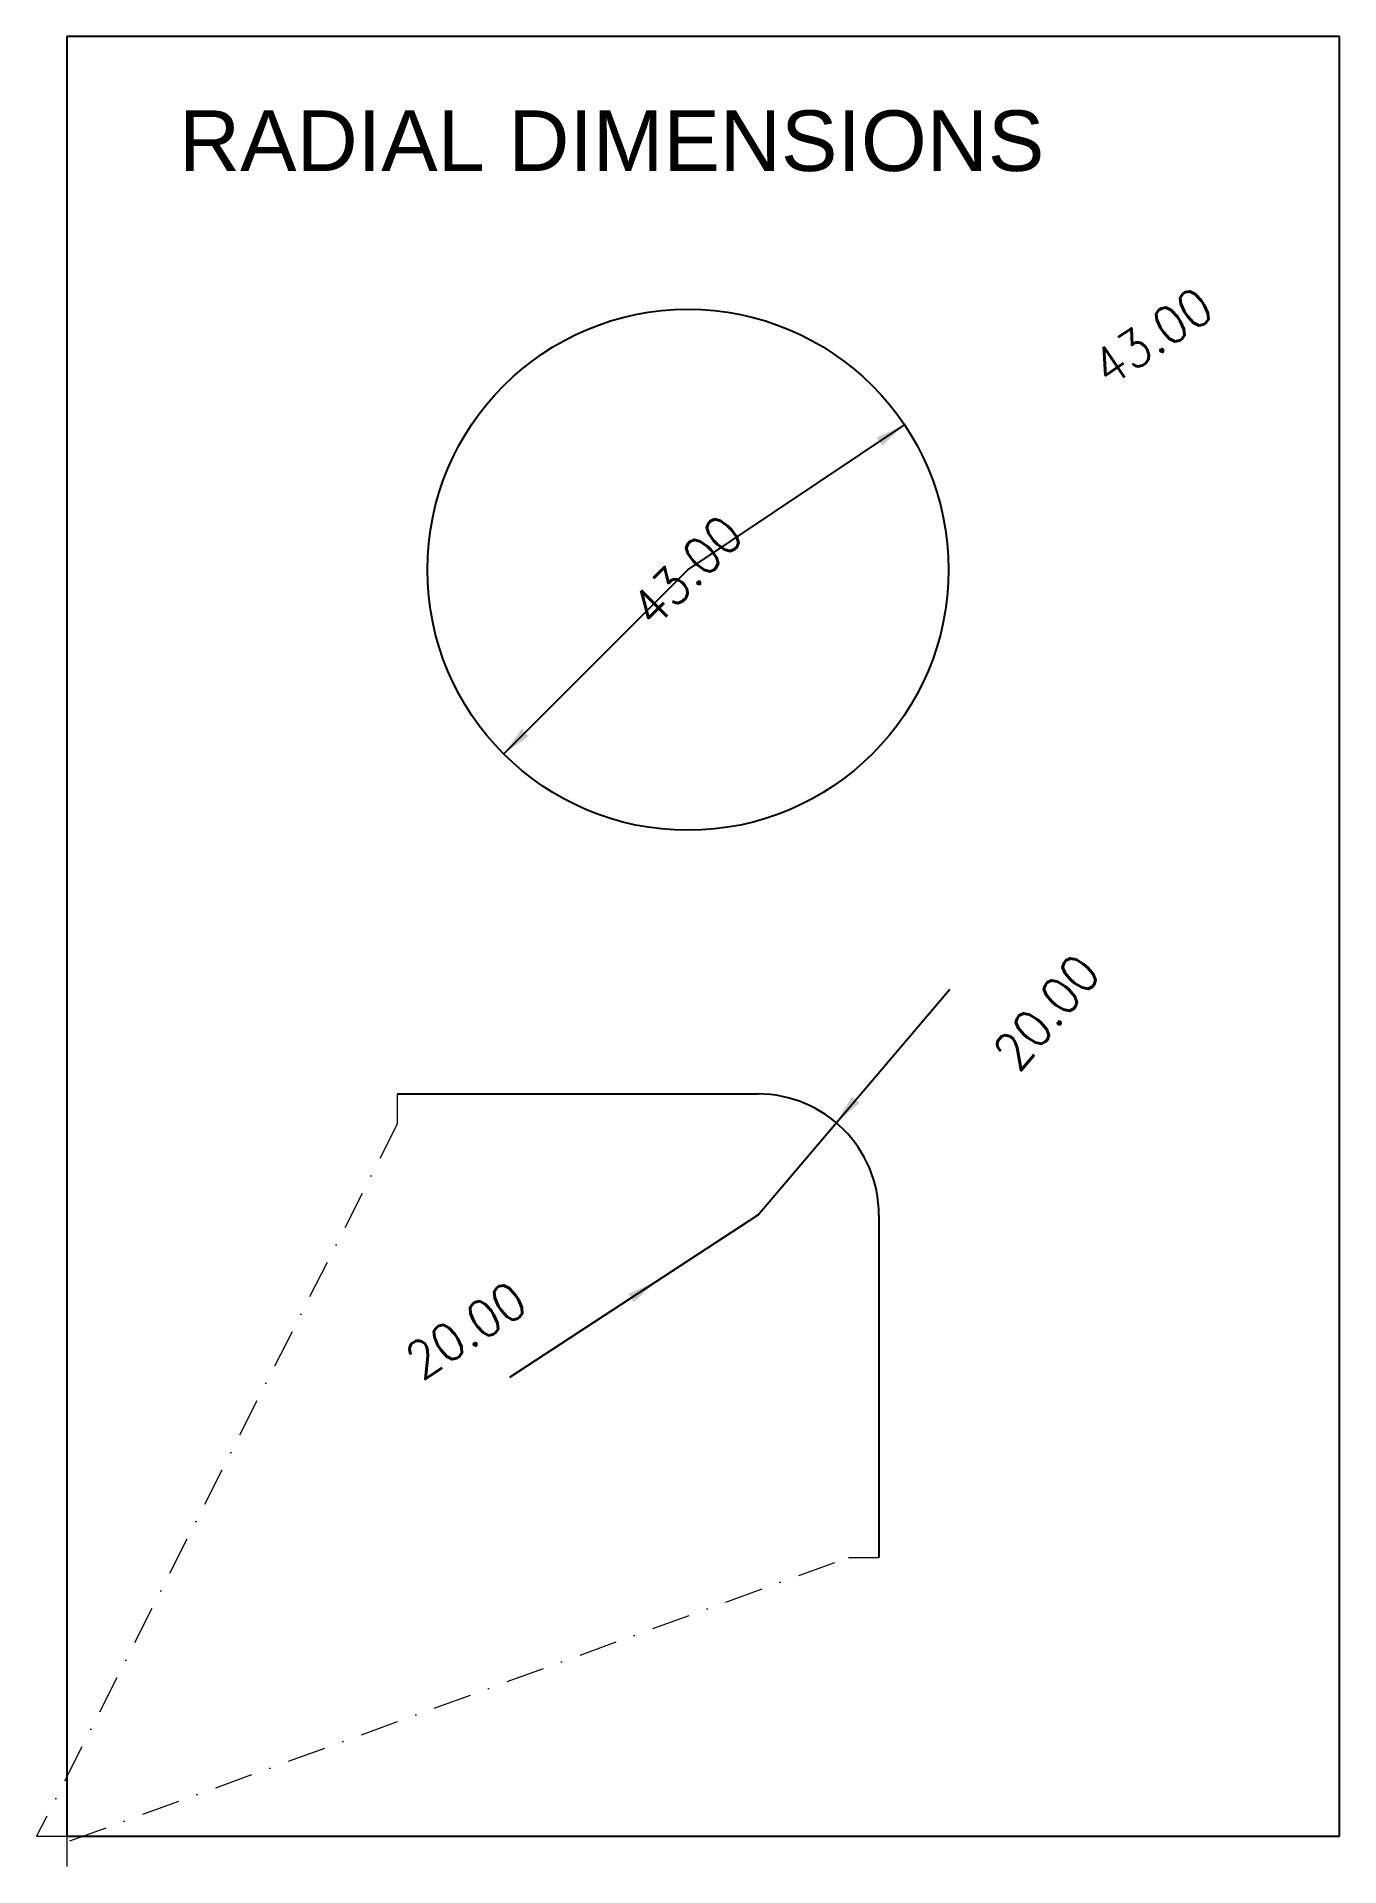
# Model space of a CAD drawing. Header units: millimetres. Extents: x -5 to 210, y -4 to 298.
import ezdxf
from ezdxf.enums import TextEntityAlignment as Align

# ---------------------------------------------------------------- set-up
doc = ezdxf.new("R2010")
doc.units = ezdxf.units.MM
doc.linetypes.add('DASHDOT2', pattern=[12.7, 6.35, -3.175, 0, -3.175])
doc.layers.get('0').update_dxf_attribs({"true_color": 0xffffff})
for name, color, linetype, lineweight, true_color in [('CAM ... GCodeMM', 7, 'Continuous', 20, 0xffffff), ('CAM ... GCodeMM ... normal', 8, 'Continuous', 20, 0x808080), ('CAM ... GCodeMM ... rapid', 150, 'DASHDOT2', 20, 0x0088ff)]:
    doc.layers.add(name, color=color, linetype=linetype, lineweight=lineweight, true_color=true_color)
doc.styles.add('textstyle28', font='')
doc.styles.add('textstyle29', font='Standard')
doc.styles.add('textstyle30', font='Standard')
doc.styles.add('textstyle31', font='Standard')
doc.styles.add('textstyle32', font='Standard')
doc.styles.get('textstyle28').set_extended_font_data('Arial')

# ---------------------------------------------------------------- blocks, each defined once
blk = doc.blocks.new('CAMTOOLPATH$$GCodeMM$$Profile 1')
at = {"layer": 'CAM ... GCodeMM ... normal'}
for p, q in [((-0.5, 0.78, -1), (-0.5, 297.78, -1)), ((-0.5, 297.78, -1), (209.5, 297.78, -1)), ((209.5, 297.78, -1), (209.5, 0.78, -1)), ((113.5, 123.28, -1), (54, 123.28, -1)), ((54, 123.28, -1), (54, 118.28, -1)), ((54, 118.28, -1), (54, 118.28, 1)), ((133.5, 46.78, -1), (133.5, 103.28, -1)), ((128.5, 46.78, 1), (128.5, 46.78, -1)), ((128.5, 46.78, -1), (133.5, 46.78, -1)), ((-5.5, 0.78, 1), (-5.5, 0.78, -1)), ((-5.5, 0.78, -1), (-0.5, 0.78, -1)), ((209.5, 0.78, -1), (-0.5, 0.78, -1)), ((-0.5, 0.78, -1), (-0.5, -4.22, -1)), ((-0.5, -4.22, -1), (-0.5, -4.22, 1))]:
    blk.add_line(p, q, dxfattribs=at)
blk.add_arc((113.5, 103.28, -1), 20, 0, 90, dxfattribs=at)
at = {"layer": 'CAM ... GCodeMM ... rapid'}
for p, q in [((54, 118.28, 1), (-5.5, 0.78, 1)), ((0, 0, 50), (128.5, 46.78, 50)), ((128.5, 46.78, 50), (128.5, 46.78, 1)), ((128.5, 46.78, 1), (128.5, 46.78, 1)), ((-5.5, 0.78, 1), (-5.5, 0.78, 1)), ((-5.5, 0.78, 1), (-5.5, 0.78, 1)), ((-0.5, -4.22, 1), (-0.5, -4.22, 50))]:
    blk.add_line(p, q, dxfattribs=at)

msp = doc.modelspace()

# ---------------------------------------------------------------- linework, layer by layer
for p, q in [((209.5, 297.78), (-0.5, 297.78)), ((-0.5, 297.78), (-0.5, 0.78)), ((209.5, 0.78), (209.5, 297.78)), ((102, 209.78), (137.73, 233.71)), ((102, 209.78), (71.6, 179.38)), ((113.5, 103.28), (145.23, 140.58)), ((54, 123.28), (113.5, 123.28)), ((113.5, 103.28), (72.55, 76.45)), ((133.5, 103.28), (133.5, 46.78)), ((-0.5, 0.78), (209.5, 0.78))]:
    msp.add_line(p, q)
msp.add_circle((102, 209.78), 43)
msp.add_arc((113.5, 103.28), 20, 0, 90)
for points in [[(137.73, 233.71), (134.04, 230.23), (133.12, 231.62)], [(71.6, 179.38), (74.54, 183.5), (75.72, 182.32)], [(126.46, 118.52), (129.07, 122.86), (130.34, 121.78)], [(96.77, 92.32), (93.05, 88.88), (92.14, 90.28)]]:
    msp.add_solid(points)

# ---------------------------------------------------------------- block references
at = {"layer": 'CAM ... GCodeMM'}
msp.add_blockref('CAMTOOLPATH$$GCodeMM$$Profile 1', (0, 0), dxfattribs=at)

# ---------------------------------------------------------------- texts
at = {"style": 'textstyle28'}
msp.add_text('RADIAL DIMENSIONS', height=10, dxfattribs=at).set_placement((18, 285.6), align=Align.TOP_LEFT)
at = {"char_height": 6.096, "attachment_point": 5}
for s, insert, rotation, style in [('43.00', (178.65, 248.28), 33.8049, 'textstyle31'), ('43.00', (101.82, 209.6), 45, 'textstyle32'), ('20.00', (161.15, 136.78), 49.6106, 'textstyle29'), ('20.00', (65.36, 84.28), 33.2317, 'textstyle30')]:
    msp.add_mtext(s, dxfattribs=dict(at, insert=insert, rotation=rotation, style=style))

doc.saveas('drawing.dxf')
